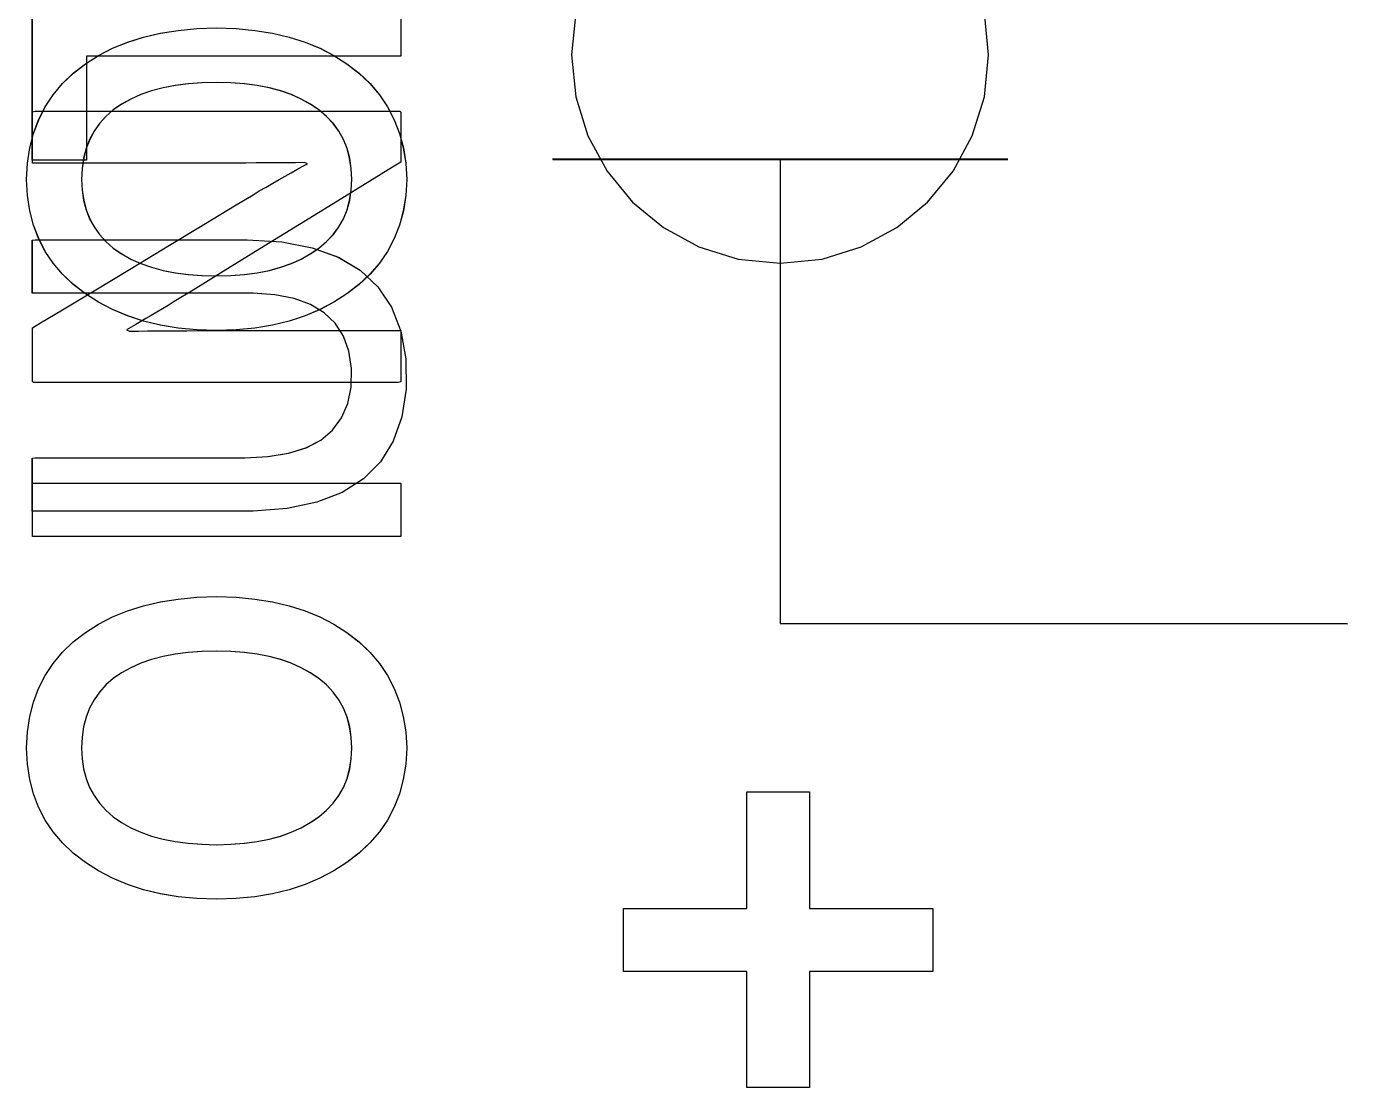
# Model space of a CAD drawing. Extents: x 1 to 47.7, y 0.2 to 35.
# Drawn here: x 36.3558 to 36.7042, y 8.517 to 8.7967 of the extents above; entities that cross this region are included whole.
import ezdxf

# ---------------------------------------------------------------- set-up
doc = ezdxf.new("R2010")
doc.units = 0
doc.header["$MEASUREMENT"] = 0
for name, color, linetype in [('7_2___8__INDEPENDENT_INPUT', 7, 'CONTINUOUS'), ('7_3___8__OPTOISO_INDEPENDE', 7, 'CONTINUOUS'), ('7_4___24__OPTOISO_INDEPEND', 7, 'CONTINUOUS'), ('7_5___8__INDEPENDENT_INPUT', 7, 'CONTINUOUS'), ('7_6____8__INDEPENDENT_INPU', 7, 'CONTINUOUS'), ('7_7____8__OPTOISO_INDEPEND', 7, 'CONTINUOUS'), ('7_8____8__OPTOISO_INDEPEND', 7, 'CONTINUOUS')]:
    doc.layers.add(name, color=color, linetype=linetype)

msp = doc.modelspace()

# ---------------------------------------------------------------- linework, layer by layer
at = {"layer": '7_2___8__INDEPENDENT_INPUT'}
for points in [[(36.37161, 8.80302), (36.45455, 8.80302), (36.45455, 8.78893), (36.37161, 8.78893), (36.37161, 8.76146), (36.35737, 8.76146), (36.35737, 8.83051), (36.37161, 8.83051), (36.37161, 8.80302)], [(36.4946, 8.7618), (36.61459, 8.7618)], [(36.55459, 8.7618), (36.55459, 8.63931), (36.70423, 8.63931)]]:
    msp.add_lwpolyline(points, dxfattribs=at)
for points in [[(36.41404, 8.74049), (36.42315, 8.73994), (36.43116, 8.73842), (36.43806, 8.73594), (36.44384, 8.73251), (36.44851, 8.72811), (36.45207, 8.72275), (36.45451, 8.71644), (36.45584, 8.70916), (36.45596, 8.70113), (36.45482, 8.69379), (36.45256, 8.6874), (36.44919, 8.68195), (36.44471, 8.67746), (36.43911, 8.67392), (36.4324, 8.67132), (36.42458, 8.66968), (36.41564, 8.66898), (36.41235, 8.66896), (36.40735, 8.66896), (36.39969, 8.66896), (36.39044, 8.66896), (36.38065, 8.66896), (36.3714, 8.66896), (36.36374, 8.66896), (36.35874, 8.66896), (36.35737, 8.66898), (36.35737, 8.66971), (36.35737, 8.67125), (36.35737, 8.67336), (36.35737, 8.67576), (36.35737, 8.67818), (36.35737, 8.68037), (36.35737, 8.68205), (36.35737, 8.68296), (36.35815, 8.68305), (36.36246, 8.68305), (36.36963, 8.68305), (36.37859, 8.68305), (36.38829, 8.68305), (36.39768, 8.68305), (36.40569, 8.68305), (36.41128, 8.68305), (36.41337, 8.68305), (36.41951, 8.68334), (36.4249, 8.68422), (36.42954, 8.68567), (36.43342, 8.68771), (36.43655, 8.69033), (36.43893, 8.69353), (36.44056, 8.69732), (36.44143, 8.70169), (36.44152, 8.70658), (36.44082, 8.71115), (36.43939, 8.71512), (36.43724, 8.71849), (36.43436, 8.72127), (36.43075, 8.72345), (36.42641, 8.72503), (36.42135, 8.72601), (36.41557, 8.72639), (36.41293, 8.7264), (36.40788, 8.7264), (36.40014, 8.7264), (36.39079, 8.7264), (36.3809, 8.7264), (36.37155, 8.7264), (36.36381, 8.7264), (36.35875, 8.7264), (36.35737, 8.72642), (36.35737, 8.72715), (36.35737, 8.72869), (36.35737, 8.7308), (36.35737, 8.7332), (36.35737, 8.73563), (36.35737, 8.73781), (36.35737, 8.73949), (36.35737, 8.7404), (36.35816, 8.74049), (36.36252, 8.74049), (36.36977, 8.74049), (36.37884, 8.74049), (36.38866, 8.74049), (36.39816, 8.74049), (36.40627, 8.74049), (36.41191, 8.74049)], [(36.40592, 8.64643), (36.4111, 8.64626), (36.41602, 8.6458), (36.4207, 8.64505), (36.42512, 8.64401), (36.4293, 8.64269), (36.43322, 8.64108), (36.43689, 8.63918), (36.44032, 8.637), (36.44352, 8.63451), (36.4464, 8.63177), (36.4489, 8.62881), (36.45104, 8.62564), (36.4528, 8.62224), (36.45419, 8.61863), (36.4552, 8.61481), (36.45584, 8.61076), (36.45611, 8.6065), (36.45584, 8.60226), (36.4552, 8.59825), (36.45419, 8.59446), (36.4528, 8.5909), (36.45104, 8.58755), (36.4489, 8.58443), (36.4464, 8.58153), (36.44352, 8.57885), (36.44032, 8.57636), (36.43689, 8.57412), (36.43322, 8.57218), (36.4293, 8.57052), (36.42512, 8.56917), (36.4207, 8.56811), (36.41602, 8.56734), (36.4111, 8.56687), (36.40592, 8.56669), (36.40075, 8.56687), (36.39581, 8.56734), (36.39113, 8.56811), (36.38668, 8.56917), (36.38248, 8.57052), (36.37853, 8.57218), (36.37482, 8.57412), (36.37135, 8.57636), (36.36815, 8.57885), (36.36531, 8.58153), (36.36285, 8.58443), (36.36075, 8.58755), (36.35902, 8.5909), (36.35766, 8.59446), (36.35667, 8.59825), (36.35606, 8.60226), (36.35581, 8.6065), (36.35606, 8.61076), (36.35667, 8.61481), (36.35766, 8.61863), (36.35902, 8.62224), (36.36075, 8.62564), (36.36285, 8.62881), (36.36531, 8.63177), (36.36815, 8.63451), (36.37135, 8.637), (36.37482, 8.63918), (36.37853, 8.64108), (36.38248, 8.64269), (36.38668, 8.64401), (36.39113, 8.64505), (36.39581, 8.6458), (36.40075, 8.64626)], [(36.40592, 8.63207), (36.40211, 8.63198), (36.39849, 8.63171), (36.39506, 8.63127), (36.39184, 8.63064), (36.38881, 8.62984), (36.38598, 8.62886), (36.38334, 8.6277), (36.38091, 8.62636), (36.3787, 8.62484), (36.37676, 8.62314), (36.37508, 8.62127), (36.37365, 8.61923), (36.37247, 8.61702), (36.37155, 8.61464), (36.37089, 8.6121), (36.37048, 8.60938), (36.37032, 8.6065), (36.37048, 8.60367), (36.37089, 8.601), (36.37155, 8.5985), (36.37247, 8.59616), (36.37365, 8.59398), (36.37508, 8.59197), (36.37676, 8.59011), (36.3787, 8.58842), (36.38091, 8.58688), (36.38334, 8.58552), (36.38598, 8.58433), (36.38881, 8.58333), (36.39184, 8.58251), (36.39506, 8.58188), (36.39849, 8.58142), (36.40211, 8.58115), (36.40592, 8.58105), (36.4097, 8.58115), (36.41327, 8.58142), (36.41666, 8.58188), (36.41985, 8.58251), (36.42285, 8.58333), (36.42566, 8.58433), (36.42827, 8.58552), (36.43068, 8.58688), (36.43293, 8.58842), (36.43497, 8.59011), (36.43673, 8.59197), (36.43821, 8.59398), (36.43943, 8.59616), (36.44038, 8.5985), (36.44106, 8.601), (36.44146, 8.60367), (36.4416, 8.6065), (36.44146, 8.60938), (36.44106, 8.6121), (36.44038, 8.61464), (36.43943, 8.61702), (36.43821, 8.61923), (36.43673, 8.62127), (36.43497, 8.62314), (36.43293, 8.62484), (36.43068, 8.62636), (36.42827, 8.6277), (36.42566, 8.62886), (36.42285, 8.62984), (36.41985, 8.63064), (36.41666, 8.63127), (36.41327, 8.63171), (36.4097, 8.63198)]]:
    msp.add_lwpolyline(points, close=True, dxfattribs=at)
at = {"layer": '7_3___8__OPTOISO_INDEPENDE'}
for points in [[(36.37161, 8.80302), (36.45455, 8.80302), (36.45455, 8.78893), (36.37161, 8.78893), (36.37161, 8.76146), (36.35737, 8.76146), (36.35737, 8.83051), (36.37161, 8.83051), (36.37161, 8.80302)], [(36.4946, 8.76179), (36.61459, 8.76179)], [(36.55459, 8.76179), (36.55459, 8.63931), (36.70423, 8.63931)]]:
    msp.add_lwpolyline(points, dxfattribs=at)
for points in [[(36.41404, 8.74049), (36.42315, 8.73994), (36.43116, 8.73842), (36.43806, 8.73594), (36.44384, 8.73251), (36.44851, 8.72811), (36.45207, 8.72275), (36.45451, 8.71644), (36.45584, 8.70916), (36.45596, 8.70113), (36.45482, 8.69379), (36.45256, 8.6874), (36.44919, 8.68195), (36.44471, 8.67746), (36.43911, 8.67392), (36.4324, 8.67132), (36.42458, 8.66968), (36.41564, 8.66898), (36.41235, 8.66896), (36.40735, 8.66896), (36.39969, 8.66896), (36.39044, 8.66896), (36.38065, 8.66896), (36.3714, 8.66896), (36.36374, 8.66896), (36.35874, 8.66896), (36.35737, 8.66898), (36.35737, 8.66971), (36.35737, 8.67125), (36.35737, 8.67336), (36.35737, 8.67576), (36.35737, 8.67818), (36.35737, 8.68037), (36.35737, 8.68205), (36.35737, 8.68296), (36.35815, 8.68305), (36.36246, 8.68305), (36.36963, 8.68305), (36.37859, 8.68305), (36.38829, 8.68305), (36.39768, 8.68305), (36.40569, 8.68305), (36.41128, 8.68305), (36.41337, 8.68305), (36.41951, 8.68334), (36.4249, 8.68422), (36.42954, 8.68567), (36.43342, 8.68771), (36.43655, 8.69033), (36.43893, 8.69353), (36.44056, 8.69732), (36.44143, 8.70169), (36.44152, 8.70658), (36.44082, 8.71115), (36.43939, 8.71512), (36.43724, 8.71849), (36.43436, 8.72127), (36.43075, 8.72345), (36.42641, 8.72503), (36.42135, 8.72601), (36.41557, 8.72639), (36.41293, 8.7264), (36.40788, 8.7264), (36.40014, 8.7264), (36.39079, 8.7264), (36.3809, 8.7264), (36.37155, 8.7264), (36.36381, 8.7264), (36.35875, 8.7264), (36.35737, 8.72642), (36.35737, 8.72715), (36.35737, 8.72869), (36.35737, 8.7308), (36.35737, 8.7332), (36.35737, 8.73563), (36.35737, 8.73781), (36.35737, 8.73949), (36.35737, 8.7404), (36.35816, 8.74049), (36.36252, 8.74049), (36.36977, 8.74049), (36.37884, 8.74049), (36.38866, 8.74049), (36.39816, 8.74049), (36.40627, 8.74049), (36.41191, 8.74049)], [(36.40592, 8.64643), (36.4111, 8.64626), (36.41602, 8.6458), (36.4207, 8.64505), (36.42512, 8.64401), (36.4293, 8.64269), (36.43322, 8.64108), (36.43689, 8.63918), (36.44032, 8.637), (36.44352, 8.63451), (36.4464, 8.63177), (36.4489, 8.62881), (36.45104, 8.62564), (36.4528, 8.62224), (36.45419, 8.61863), (36.4552, 8.61481), (36.45584, 8.61076), (36.45611, 8.6065), (36.45584, 8.60226), (36.4552, 8.59825), (36.45419, 8.59446), (36.4528, 8.5909), (36.45104, 8.58755), (36.4489, 8.58443), (36.4464, 8.58153), (36.44352, 8.57885), (36.44032, 8.57636), (36.43689, 8.57412), (36.43322, 8.57218), (36.4293, 8.57052), (36.42512, 8.56917), (36.4207, 8.56811), (36.41602, 8.56734), (36.4111, 8.56687), (36.40592, 8.56669), (36.40075, 8.56687), (36.39581, 8.56734), (36.39113, 8.56811), (36.38668, 8.56917), (36.38248, 8.57052), (36.37853, 8.57218), (36.37482, 8.57412), (36.37135, 8.57636), (36.36815, 8.57885), (36.36531, 8.58153), (36.36285, 8.58443), (36.36075, 8.58755), (36.35902, 8.5909), (36.35766, 8.59446), (36.35667, 8.59825), (36.35606, 8.60226), (36.35581, 8.6065), (36.35606, 8.61076), (36.35667, 8.61481), (36.35766, 8.61863), (36.35902, 8.62224), (36.36075, 8.62564), (36.36285, 8.62881), (36.36531, 8.63177), (36.36815, 8.63451), (36.37135, 8.637), (36.37482, 8.63918), (36.37853, 8.64108), (36.38248, 8.64269), (36.38668, 8.64401), (36.39113, 8.64505), (36.39581, 8.6458), (36.40075, 8.64626)], [(36.40592, 8.63207), (36.40211, 8.63198), (36.39849, 8.63171), (36.39506, 8.63127), (36.39184, 8.63064), (36.38881, 8.62984), (36.38598, 8.62886), (36.38334, 8.6277), (36.38091, 8.62636), (36.3787, 8.62484), (36.37676, 8.62314), (36.37508, 8.62127), (36.37365, 8.61923), (36.37247, 8.61702), (36.37155, 8.61464), (36.37089, 8.6121), (36.37048, 8.60938), (36.37032, 8.6065), (36.37048, 8.60367), (36.37089, 8.601), (36.37155, 8.5985), (36.37247, 8.59616), (36.37365, 8.59398), (36.37508, 8.59197), (36.37676, 8.59011), (36.3787, 8.58842), (36.38091, 8.58688), (36.38334, 8.58552), (36.38598, 8.58433), (36.38881, 8.58333), (36.39184, 8.58251), (36.39506, 8.58188), (36.39849, 8.58142), (36.40211, 8.58115), (36.40592, 8.58105), (36.4097, 8.58115), (36.41327, 8.58142), (36.41666, 8.58188), (36.41985, 8.58251), (36.42285, 8.58333), (36.42566, 8.58433), (36.42827, 8.58552), (36.43068, 8.58688), (36.43293, 8.58842), (36.43497, 8.59011), (36.43673, 8.59197), (36.43821, 8.59398), (36.43943, 8.59616), (36.44038, 8.5985), (36.44106, 8.601), (36.44146, 8.60367), (36.4416, 8.6065), (36.44146, 8.60938), (36.44106, 8.6121), (36.44038, 8.61464), (36.43943, 8.61702), (36.43821, 8.61923), (36.43673, 8.62127), (36.43497, 8.62314), (36.43293, 8.62484), (36.43068, 8.62636), (36.42827, 8.6277), (36.42566, 8.62886), (36.42285, 8.62984), (36.41985, 8.63064), (36.41666, 8.63127), (36.41327, 8.63171), (36.4097, 8.63198)]]:
    msp.add_lwpolyline(points, close=True, dxfattribs=at)
at = {"layer": '7_4___24__OPTOISO_INDEPEND'}
for points in [[(36.50068, 8.80038), (36.49957, 8.78929), (36.50068, 8.77821), (36.50389, 8.76789), (36.50896, 8.75855), (36.51567, 8.75041), (36.52381, 8.7437), (36.53316, 8.73863), (36.54349, 8.73542), (36.55458, 8.7343), (36.56566, 8.73542), (36.57599, 8.73863), (36.58533, 8.7437), (36.59347, 8.75041), (36.60018, 8.75855), (36.60525, 8.76789), (36.60845, 8.77821), (36.60957, 8.78929), (36.60845, 8.80038)], [(36.55458, 8.7343), (36.55458, 8.63931), (36.70423, 8.6393)], [(36.45456, 8.66226), (36.35738, 8.66226), (36.35738, 8.67636), (36.45456, 8.67636), (36.45456, 8.66226)]]:
    msp.add_lwpolyline(points, dxfattribs=at)
msp.add_lwpolyline([(36.45456, 8.761), (36.45234, 8.75963), (36.4464, 8.75598), (36.43786, 8.75072), (36.42782, 8.74454), (36.41739, 8.73811), (36.40767, 8.73212), (36.39976, 8.72726), (36.39477, 8.72419), (36.39317, 8.7232), (36.39164, 8.72229), (36.39016, 8.72141), (36.38872, 8.72056), (36.38733, 8.71974), (36.38598, 8.71894), (36.38467, 8.71818), (36.3834, 8.71744), (36.38218, 8.71674), (36.38297, 8.71644), (36.38531, 8.71645), (36.38772, 8.71646), (36.39021, 8.71647), (36.39277, 8.71648), (36.39541, 8.7165), (36.39812, 8.71652), (36.40091, 8.71655), (36.40377, 8.71658), (36.40555, 8.71658), (36.41008, 8.71658), (36.41688, 8.71658), (36.42506, 8.71658), (36.43369, 8.71658), (36.44187, 8.71658), (36.44867, 8.71658), (36.4532, 8.71658), (36.45456, 8.71657), (36.45456, 8.71593), (36.45456, 8.7145), (36.45456, 8.71252), (36.45456, 8.71024), (36.45456, 8.7079), (36.45456, 8.70576), (36.45456, 8.70406), (36.45456, 8.70305), (36.45388, 8.70288), (36.44758, 8.70288), (36.43613, 8.70288), (36.42127, 8.70288), (36.40478, 8.70288), (36.38841, 8.70288), (36.37393, 8.70288), (36.3631, 8.70288), (36.35769, 8.70288), (36.35738, 8.70316), (36.35738, 8.70433), (36.35738, 8.7062), (36.35738, 8.7085), (36.35738, 8.71096), (36.35738, 8.71333), (36.35738, 8.71535), (36.35738, 8.71675), (36.35738, 8.71727), (36.35955, 8.71858), (36.36532, 8.72206), (36.37363, 8.72707), (36.3834, 8.73297), (36.39355, 8.73909), (36.40302, 8.7448), (36.41071, 8.74944), (36.41556, 8.75237), (36.41722, 8.75336), (36.41903, 8.75441), (36.42077, 8.75542), (36.42245, 8.75638), (36.42407, 8.75731), (36.42562, 8.75818), (36.42711, 8.75902), (36.42854, 8.75981), (36.42991, 8.76056), (36.42913, 8.76085), (36.42672, 8.76082), (36.42424, 8.7608), (36.4217, 8.76078), (36.41909, 8.76076), (36.41641, 8.76075), (36.41366, 8.76074), (36.41084, 8.76073), (36.40796, 8.76073), (36.40618, 8.76073), (36.40168, 8.76073), (36.3949, 8.76073), (36.38676, 8.76073), (36.37816, 8.76073), (36.37002, 8.76073), (36.36324, 8.76073), (36.35874, 8.76073), (36.35738, 8.76074), (36.35738, 8.76137), (36.35738, 8.76281), (36.35738, 8.76479), (36.35738, 8.76707), (36.35738, 8.76941), (36.35738, 8.77155), (36.35738, 8.77325), (36.35738, 8.77426), (36.35806, 8.77443), (36.36436, 8.77443), (36.37582, 8.77443), (36.39067, 8.77443), (36.40717, 8.77443), (36.42353, 8.77443), (36.43801, 8.77443), (36.44884, 8.77443), (36.45426, 8.77443), (36.45456, 8.77417), (36.45456, 8.77307), (36.45456, 8.77133), (36.45456, 8.76919), (36.45456, 8.76689), (36.45456, 8.76468), (36.45456, 8.7628), (36.45456, 8.76149)], close=True, dxfattribs=at)
at = {"layer": '7_5___8__INDEPENDENT_INPUT'}
for points in [[(36.40591, 8.79633), (36.41109, 8.79616), (36.41601, 8.7957), (36.42068, 8.79495), (36.42511, 8.79391), (36.42928, 8.79259), (36.43321, 8.79098), (36.43688, 8.78908), (36.4403, 8.7869), (36.4435, 8.78441), (36.44638, 8.78167), (36.44889, 8.77871), (36.45103, 8.77554), (36.45279, 8.77215), (36.45417, 8.76854), (36.45519, 8.76471), (36.45583, 8.76066), (36.4561, 8.7564), (36.45583, 8.75217), (36.45519, 8.74815), (36.45417, 8.74436), (36.45279, 8.7408), (36.45103, 8.73745), (36.44889, 8.73433), (36.44638, 8.73143), (36.4435, 8.72875), (36.4403, 8.72627), (36.43688, 8.72402), (36.43321, 8.72208), (36.42928, 8.72043), (36.42511, 8.71907), (36.42068, 8.71801), (36.41601, 8.71724), (36.41109, 8.71677), (36.40591, 8.71659), (36.40073, 8.71677), (36.3958, 8.71724), (36.39111, 8.71801), (36.38667, 8.71907), (36.38247, 8.72043), (36.37851, 8.72208), (36.3748, 8.72402), (36.37134, 8.72627), (36.36814, 8.72875), (36.3653, 8.73143), (36.36283, 8.73433), (36.36073, 8.73745), (36.35901, 8.7408), (36.35765, 8.74436), (36.35666, 8.74815), (36.35604, 8.75217), (36.35579, 8.7564), (36.35604, 8.76066), (36.35666, 8.76471), (36.35765, 8.76854), (36.35901, 8.77215), (36.36073, 8.77554), (36.36283, 8.77871), (36.3653, 8.78167), (36.36814, 8.78441), (36.37134, 8.7869), (36.3748, 8.78908), (36.37851, 8.79098), (36.38247, 8.79259), (36.38667, 8.79391), (36.39111, 8.79495), (36.3958, 8.7957), (36.40073, 8.79616)], [(36.40591, 8.78197), (36.40209, 8.78188), (36.39847, 8.78161), (36.39505, 8.78117), (36.39182, 8.78054), (36.3888, 8.77974), (36.38596, 8.77876), (36.38333, 8.7776), (36.38089, 8.77626), (36.37868, 8.77474), (36.37674, 8.77304), (36.37506, 8.77117), (36.37363, 8.76913), (36.37246, 8.76692), (36.37154, 8.76455), (36.37087, 8.762), (36.37046, 8.75929), (36.37031, 8.7564), (36.37046, 8.75357), (36.37087, 8.75091), (36.37154, 8.7484), (36.37246, 8.74606), (36.37363, 8.74389), (36.37506, 8.74187), (36.37674, 8.74001), (36.37868, 8.73832), (36.38089, 8.73678), (36.38333, 8.73542), (36.38596, 8.73424), (36.3888, 8.73324), (36.39182, 8.73242), (36.39505, 8.73178), (36.39847, 8.73132), (36.40209, 8.73105), (36.40591, 8.73096), (36.40968, 8.73105), (36.41326, 8.73132), (36.41665, 8.73178), (36.41984, 8.73242), (36.42284, 8.73324), (36.42564, 8.73424), (36.42825, 8.73542), (36.43067, 8.73678), (36.43292, 8.73832), (36.43495, 8.74001), (36.43671, 8.74187), (36.4382, 8.74389), (36.43942, 8.74606), (36.44037, 8.7484), (36.44104, 8.75091), (36.44145, 8.75357), (36.44158, 8.7564), (36.44145, 8.75929), (36.44104, 8.762), (36.44037, 8.76455), (36.43942, 8.76692), (36.4382, 8.76913), (36.43671, 8.77117), (36.43495, 8.77304), (36.43292, 8.77474), (36.43067, 8.77626), (36.42825, 8.7776), (36.42564, 8.77876), (36.42284, 8.77974), (36.41984, 8.78054), (36.41665, 8.78117), (36.41326, 8.78161), (36.40968, 8.78188)]]:
    msp.add_lwpolyline(points, close=True, dxfattribs=at)
for points in [[(36.49457, 8.7618), (36.61458, 8.7618)], [(36.55457, 8.7618), (36.55457, 8.63931), (36.70424, 8.63931)]]:
    msp.add_lwpolyline(points, dxfattribs=at)
at = {"layer": '7_6____8__INDEPENDENT_INPU'}
for points in [[(36.3716, 8.80302), (36.45454, 8.80302), (36.45454, 8.78893), (36.3716, 8.78893), (36.3716, 8.76146), (36.35735, 8.76146), (36.35735, 8.83051), (36.3716, 8.83051), (36.3716, 8.80302)], [(36.4946, 8.7618), (36.61459, 8.7618)], [(36.55459, 8.7618), (36.55459, 8.63931), (36.70423, 8.63931)], [(36.56235, 8.56424), (36.59482, 8.56424), (36.59482, 8.54766), (36.56235, 8.54766), (36.56235, 8.51702), (36.54578, 8.51702), (36.54578, 8.54766), (36.51331, 8.54766), (36.51331, 8.56424), (36.54578, 8.56424), (36.54578, 8.595), (36.56235, 8.595), (36.56235, 8.56424)]]:
    msp.add_lwpolyline(points, dxfattribs=at)
for points in [[(36.41402, 8.74049), (36.42314, 8.73994), (36.43115, 8.73842), (36.43804, 8.73594), (36.44383, 8.73251), (36.4485, 8.72811), (36.45205, 8.72275), (36.4545, 8.71644), (36.45583, 8.70916), (36.45595, 8.70113), (36.45481, 8.69379), (36.45255, 8.6874), (36.44918, 8.68195), (36.44469, 8.67746), (36.4391, 8.67392), (36.43239, 8.67132), (36.42457, 8.66968), (36.41563, 8.66898), (36.41234, 8.66896), (36.40734, 8.66896), (36.39968, 8.66896), (36.39042, 8.66896), (36.38064, 8.66896), (36.37139, 8.66896), (36.36373, 8.66896), (36.35873, 8.66896), (36.35735, 8.66898), (36.35735, 8.66971), (36.35735, 8.67125), (36.35735, 8.67336), (36.35735, 8.67576), (36.35735, 8.67818), (36.35735, 8.68037), (36.35735, 8.68205), (36.35735, 8.68296), (36.35813, 8.68305), (36.36245, 8.68305), (36.36962, 8.68305), (36.37858, 8.68305), (36.38828, 8.68305), (36.39767, 8.68305), (36.40568, 8.68305), (36.41126, 8.68305), (36.41336, 8.68305), (36.4195, 8.68334), (36.42489, 8.68422), (36.42953, 8.68567), (36.43341, 8.68771), (36.43654, 8.69033), (36.43892, 8.69353), (36.44054, 8.69732), (36.44142, 8.70169), (36.44151, 8.70658), (36.4408, 8.71115), (36.43938, 8.71512), (36.43722, 8.71849), (36.43434, 8.72127), (36.43074, 8.72345), (36.4264, 8.72503), (36.42134, 8.72601), (36.41555, 8.72639), (36.41292, 8.7264), (36.40787, 8.7264), (36.40013, 8.7264), (36.39077, 8.7264), (36.38089, 8.7264), (36.37153, 8.7264), (36.36379, 8.7264), (36.35874, 8.7264), (36.35735, 8.72642), (36.35735, 8.72715), (36.35735, 8.72869), (36.35735, 8.7308), (36.35735, 8.7332), (36.35735, 8.73563), (36.35735, 8.73781), (36.35735, 8.73949), (36.35735, 8.7404), (36.35814, 8.74049), (36.36251, 8.74049), (36.36976, 8.74049), (36.37883, 8.74049), (36.38865, 8.74049), (36.39815, 8.74049), (36.40625, 8.74049), (36.4119, 8.74049)], [(36.40591, 8.64643), (36.41109, 8.64626), (36.41601, 8.6458), (36.42068, 8.64505), (36.42511, 8.64401), (36.42928, 8.64269), (36.43321, 8.64108), (36.43688, 8.63918), (36.4403, 8.637), (36.4435, 8.63451), (36.44638, 8.63177), (36.44889, 8.62881), (36.45103, 8.62564), (36.45279, 8.62224), (36.45417, 8.61863), (36.45519, 8.61481), (36.45583, 8.61076), (36.4561, 8.6065), (36.45583, 8.60226), (36.45519, 8.59825), (36.45417, 8.59446), (36.45279, 8.5909), (36.45103, 8.58755), (36.44889, 8.58443), (36.44638, 8.58153), (36.4435, 8.57885), (36.4403, 8.57636), (36.43688, 8.57412), (36.43321, 8.57218), (36.42928, 8.57052), (36.42511, 8.56917), (36.42068, 8.56811), (36.41601, 8.56734), (36.41109, 8.56687), (36.40591, 8.56669), (36.40073, 8.56687), (36.3958, 8.56734), (36.39111, 8.56811), (36.38667, 8.56917), (36.38247, 8.57052), (36.37851, 8.57218), (36.3748, 8.57412), (36.37134, 8.57636), (36.36814, 8.57885), (36.3653, 8.58153), (36.36283, 8.58443), (36.36073, 8.58755), (36.35901, 8.5909), (36.35765, 8.59446), (36.35666, 8.59825), (36.35604, 8.60226), (36.35579, 8.6065), (36.35604, 8.61076), (36.35666, 8.61481), (36.35765, 8.61863), (36.35901, 8.62224), (36.36073, 8.62564), (36.36283, 8.62881), (36.3653, 8.63177), (36.36814, 8.63451), (36.37134, 8.637), (36.3748, 8.63918), (36.37851, 8.64108), (36.38247, 8.64269), (36.38667, 8.64401), (36.39111, 8.64505), (36.3958, 8.6458), (36.40073, 8.64626)], [(36.40591, 8.63207), (36.40209, 8.63198), (36.39847, 8.63171), (36.39505, 8.63127), (36.39182, 8.63064), (36.3888, 8.62984), (36.38596, 8.62886), (36.38333, 8.6277), (36.38089, 8.62636), (36.37868, 8.62484), (36.37674, 8.62314), (36.37506, 8.62127), (36.37363, 8.61923), (36.37246, 8.61702), (36.37154, 8.61464), (36.37087, 8.6121), (36.37046, 8.60938), (36.37031, 8.6065), (36.37046, 8.60367), (36.37087, 8.601), (36.37154, 8.5985), (36.37246, 8.59616), (36.37363, 8.59398), (36.37506, 8.59197), (36.37674, 8.59011), (36.37868, 8.58842), (36.38089, 8.58688), (36.38333, 8.58552), (36.38596, 8.58433), (36.3888, 8.58333), (36.39182, 8.58251), (36.39505, 8.58188), (36.39847, 8.58142), (36.40209, 8.58115), (36.40591, 8.58105), (36.40968, 8.58115), (36.41326, 8.58142), (36.41665, 8.58188), (36.41984, 8.58251), (36.42284, 8.58333), (36.42564, 8.58433), (36.42825, 8.58552), (36.43067, 8.58688), (36.43292, 8.58842), (36.43495, 8.59011), (36.43671, 8.59197), (36.4382, 8.59398), (36.43942, 8.59616), (36.44037, 8.5985), (36.44104, 8.601), (36.44145, 8.60367), (36.44158, 8.6065), (36.44145, 8.60938), (36.44104, 8.6121), (36.44037, 8.61464), (36.43942, 8.61702), (36.4382, 8.61923), (36.43671, 8.62127), (36.43495, 8.62314), (36.43292, 8.62484), (36.43067, 8.62636), (36.42825, 8.6277), (36.42564, 8.62886), (36.42284, 8.62984), (36.41984, 8.63064), (36.41665, 8.63127), (36.41326, 8.63171), (36.40968, 8.63198)]]:
    msp.add_lwpolyline(points, close=True, dxfattribs=at)
at = {"layer": '7_7____8__OPTOISO_INDEPEND'}
for points in [[(36.37161, 8.80302), (36.45455, 8.80302), (36.45455, 8.78893), (36.37161, 8.78893), (36.37161, 8.76146), (36.35737, 8.76146), (36.35737, 8.83051), (36.37161, 8.83051), (36.37161, 8.80302)], [(36.4946, 8.76179), (36.61459, 8.76179)], [(36.55459, 8.76179), (36.55459, 8.63931), (36.70423, 8.63931)], [(36.56235, 8.56424), (36.59482, 8.56424), (36.59482, 8.54766), (36.56235, 8.54766), (36.56235, 8.51702), (36.54578, 8.51702), (36.54578, 8.54766), (36.51331, 8.54766), (36.51331, 8.56424), (36.54578, 8.56424), (36.54578, 8.595), (36.56235, 8.595), (36.56235, 8.56424)]]:
    msp.add_lwpolyline(points, dxfattribs=at)
for points in [[(36.41404, 8.74049), (36.42315, 8.73994), (36.43116, 8.73842), (36.43806, 8.73594), (36.44384, 8.73251), (36.44851, 8.72811), (36.45207, 8.72275), (36.45451, 8.71644), (36.45584, 8.70916), (36.45596, 8.70113), (36.45482, 8.69379), (36.45256, 8.6874), (36.44919, 8.68195), (36.44471, 8.67746), (36.43911, 8.67392), (36.4324, 8.67132), (36.42458, 8.66968), (36.41564, 8.66898), (36.41235, 8.66896), (36.40735, 8.66896), (36.39969, 8.66896), (36.39044, 8.66896), (36.38065, 8.66896), (36.3714, 8.66896), (36.36374, 8.66896), (36.35874, 8.66896), (36.35737, 8.66898), (36.35737, 8.66971), (36.35737, 8.67125), (36.35737, 8.67336), (36.35737, 8.67576), (36.35737, 8.67818), (36.35737, 8.68037), (36.35737, 8.68205), (36.35737, 8.68296), (36.35815, 8.68305), (36.36246, 8.68305), (36.36963, 8.68305), (36.37859, 8.68305), (36.38829, 8.68305), (36.39768, 8.68305), (36.40569, 8.68305), (36.41128, 8.68305), (36.41337, 8.68305), (36.41951, 8.68334), (36.4249, 8.68422), (36.42954, 8.68567), (36.43342, 8.68771), (36.43655, 8.69033), (36.43893, 8.69353), (36.44056, 8.69732), (36.44143, 8.70169), (36.44152, 8.70658), (36.44082, 8.71115), (36.43939, 8.71512), (36.43724, 8.71849), (36.43436, 8.72127), (36.43075, 8.72345), (36.42641, 8.72503), (36.42135, 8.72601), (36.41557, 8.72639), (36.41293, 8.7264), (36.40788, 8.7264), (36.40014, 8.7264), (36.39079, 8.7264), (36.3809, 8.7264), (36.37155, 8.7264), (36.36381, 8.7264), (36.35875, 8.7264), (36.35737, 8.72642), (36.35737, 8.72715), (36.35737, 8.72869), (36.35737, 8.7308), (36.35737, 8.7332), (36.35737, 8.73563), (36.35737, 8.73781), (36.35737, 8.73949), (36.35737, 8.7404), (36.35816, 8.74049), (36.36252, 8.74049), (36.36977, 8.74049), (36.37884, 8.74049), (36.38866, 8.74049), (36.39816, 8.74049), (36.40627, 8.74049), (36.41191, 8.74049)], [(36.40592, 8.64643), (36.4111, 8.64626), (36.41602, 8.6458), (36.4207, 8.64505), (36.42512, 8.64401), (36.4293, 8.64269), (36.43322, 8.64108), (36.43689, 8.63918), (36.44032, 8.637), (36.44352, 8.63451), (36.4464, 8.63177), (36.4489, 8.62881), (36.45104, 8.62564), (36.4528, 8.62224), (36.45419, 8.61863), (36.4552, 8.61481), (36.45584, 8.61076), (36.45611, 8.6065), (36.45584, 8.60226), (36.4552, 8.59825), (36.45419, 8.59446), (36.4528, 8.5909), (36.45104, 8.58755), (36.4489, 8.58443), (36.4464, 8.58153), (36.44352, 8.57885), (36.44032, 8.57636), (36.43689, 8.57412), (36.43322, 8.57218), (36.4293, 8.57052), (36.42512, 8.56917), (36.4207, 8.56811), (36.41602, 8.56734), (36.4111, 8.56687), (36.40592, 8.56669), (36.40075, 8.56687), (36.39581, 8.56734), (36.39113, 8.56811), (36.38668, 8.56917), (36.38248, 8.57052), (36.37853, 8.57218), (36.37482, 8.57412), (36.37135, 8.57636), (36.36815, 8.57885), (36.36531, 8.58153), (36.36285, 8.58443), (36.36075, 8.58755), (36.35902, 8.5909), (36.35766, 8.59446), (36.35667, 8.59825), (36.35606, 8.60226), (36.35581, 8.6065), (36.35606, 8.61076), (36.35667, 8.61481), (36.35766, 8.61863), (36.35902, 8.62224), (36.36075, 8.62564), (36.36285, 8.62881), (36.36531, 8.63177), (36.36815, 8.63451), (36.37135, 8.637), (36.37482, 8.63918), (36.37853, 8.64108), (36.38248, 8.64269), (36.38668, 8.64401), (36.39113, 8.64505), (36.39581, 8.6458), (36.40075, 8.64626)], [(36.40592, 8.63207), (36.40211, 8.63198), (36.39849, 8.63171), (36.39506, 8.63127), (36.39184, 8.63064), (36.38881, 8.62984), (36.38598, 8.62886), (36.38334, 8.6277), (36.38091, 8.62636), (36.3787, 8.62484), (36.37676, 8.62314), (36.37508, 8.62127), (36.37365, 8.61923), (36.37247, 8.61702), (36.37155, 8.61464), (36.37089, 8.6121), (36.37048, 8.60938), (36.37032, 8.6065), (36.37048, 8.60367), (36.37089, 8.601), (36.37155, 8.5985), (36.37247, 8.59616), (36.37365, 8.59398), (36.37508, 8.59197), (36.37676, 8.59011), (36.3787, 8.58842), (36.38091, 8.58688), (36.38334, 8.58552), (36.38598, 8.58433), (36.38881, 8.58333), (36.39184, 8.58251), (36.39506, 8.58188), (36.39849, 8.58142), (36.40211, 8.58115), (36.40592, 8.58105), (36.4097, 8.58115), (36.41327, 8.58142), (36.41666, 8.58188), (36.41985, 8.58251), (36.42285, 8.58333), (36.42566, 8.58433), (36.42827, 8.58552), (36.43068, 8.58688), (36.43293, 8.58842), (36.43497, 8.59011), (36.43673, 8.59197), (36.43821, 8.59398), (36.43943, 8.59616), (36.44038, 8.5985), (36.44106, 8.601), (36.44146, 8.60367), (36.4416, 8.6065), (36.44146, 8.60938), (36.44106, 8.6121), (36.44038, 8.61464), (36.43943, 8.61702), (36.43821, 8.61923), (36.43673, 8.62127), (36.43497, 8.62314), (36.43293, 8.62484), (36.43068, 8.62636), (36.42827, 8.6277), (36.42566, 8.62886), (36.42285, 8.62984), (36.41985, 8.63064), (36.41666, 8.63127), (36.41327, 8.63171), (36.4097, 8.63198)]]:
    msp.add_lwpolyline(points, close=True, dxfattribs=at)
at = {"layer": '7_8____8__OPTOISO_INDEPEND'}
for points in [[(36.40594, 8.79633), (36.41111, 8.79616), (36.41604, 8.7957), (36.42071, 8.79495), (36.42513, 8.79391), (36.42931, 8.79259), (36.43323, 8.79098), (36.43691, 8.78908), (36.44033, 8.7869), (36.44353, 8.78441), (36.44641, 8.78167), (36.44892, 8.77871), (36.45105, 8.77554), (36.45281, 8.77215), (36.4542, 8.76854), (36.45521, 8.76471), (36.45585, 8.76066), (36.45612, 8.7564), (36.45585, 8.75217), (36.45521, 8.74815), (36.4542, 8.74436), (36.45281, 8.7408), (36.45105, 8.73745), (36.44892, 8.73433), (36.44641, 8.73143), (36.44353, 8.72875), (36.44033, 8.72627), (36.43691, 8.72402), (36.43323, 8.72208), (36.42931, 8.72043), (36.42513, 8.71907), (36.42071, 8.71801), (36.41604, 8.71724), (36.41111, 8.71677), (36.40594, 8.71659), (36.40076, 8.71677), (36.39583, 8.71724), (36.39114, 8.71801), (36.3867, 8.71907), (36.3825, 8.72043), (36.37854, 8.72208), (36.37483, 8.72402), (36.37137, 8.72627), (36.36817, 8.72875), (36.36533, 8.73143), (36.36286, 8.73433), (36.36076, 8.73745), (36.35903, 8.7408), (36.35768, 8.74436), (36.35669, 8.74815), (36.35607, 8.75217), (36.35582, 8.7564), (36.35607, 8.76066), (36.35669, 8.76471), (36.35768, 8.76854), (36.35903, 8.77215), (36.36076, 8.77554), (36.36286, 8.77871), (36.36533, 8.78167), (36.36817, 8.78441), (36.37137, 8.7869), (36.37483, 8.78908), (36.37854, 8.79098), (36.3825, 8.79259), (36.3867, 8.79391), (36.39114, 8.79495), (36.39583, 8.7957), (36.40076, 8.79616)], [(36.40594, 8.78197), (36.40212, 8.78188), (36.3985, 8.78161), (36.39508, 8.78117), (36.39185, 8.78054), (36.38882, 8.77974), (36.38599, 8.77876), (36.38336, 8.7776), (36.38092, 8.77626), (36.37871, 8.77474), (36.37677, 8.77304), (36.37509, 8.77117), (36.37366, 8.76913), (36.37249, 8.76692), (36.37157, 8.76455), (36.3709, 8.762), (36.37049, 8.75929), (36.37033, 8.7564), (36.37049, 8.75357), (36.3709, 8.75091), (36.37157, 8.7484), (36.37249, 8.74606), (36.37366, 8.74389), (36.37509, 8.74187), (36.37677, 8.74001), (36.37871, 8.73832), (36.38092, 8.73678), (36.38336, 8.73542), (36.38599, 8.73424), (36.38882, 8.73324), (36.39185, 8.73242), (36.39508, 8.73178), (36.3985, 8.73132), (36.40212, 8.73105), (36.40594, 8.73096), (36.40971, 8.73105), (36.41329, 8.73132), (36.41667, 8.73178), (36.41987, 8.73242), (36.42286, 8.73324), (36.42567, 8.73424), (36.42828, 8.73542), (36.4307, 8.73678), (36.43295, 8.73832), (36.43498, 8.74001), (36.43674, 8.74187), (36.43823, 8.74389), (36.43945, 8.74606), (36.44039, 8.7484), (36.44107, 8.75091), (36.44147, 8.75357), (36.44161, 8.7564), (36.44147, 8.75929), (36.44107, 8.762), (36.44039, 8.76455), (36.43945, 8.76692), (36.43823, 8.76913), (36.43674, 8.77117), (36.43498, 8.77304), (36.43295, 8.77474), (36.4307, 8.77626), (36.42828, 8.7776), (36.42567, 8.77876), (36.42286, 8.77974), (36.41987, 8.78054), (36.41667, 8.78117), (36.41329, 8.78161), (36.40971, 8.78188)]]:
    msp.add_lwpolyline(points, close=True, dxfattribs=at)
for points in [[(36.49459, 8.7617), (36.6146, 8.7617)], [(36.55459, 8.7618), (36.55459, 8.63931), (36.70423, 8.63931)]]:
    msp.add_lwpolyline(points, dxfattribs=at)

doc.saveas('drawing.dxf')
